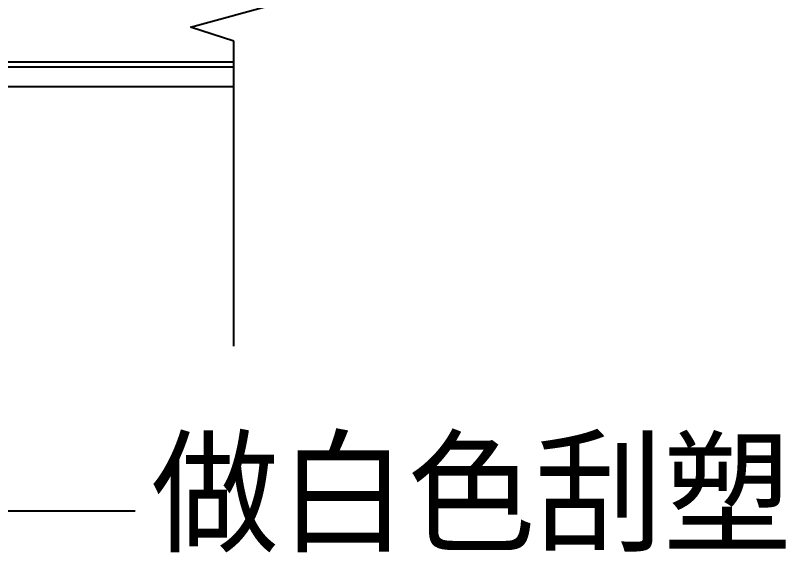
# Model space of a CAD drawing. Header units: metres. Extents: x -297 to 2210, y -16 to 3309.
# Drawn here: x 1428 to 2210, y 1106 to 1651 of the extents above; entities that cross this region are included whole.
import ezdxf

# ---------------------------------------------------------------- set-up
doc = ezdxf.new("R2010")
doc.units = ezdxf.units.M
for name, color, linetype in [('LM', 141, 'Continuous'), ('OTHER', 7, 'Continuous'), ('PUB_TEXT', 7, 'Continuous'), ('PUB_WALL', 7, 'Continuous'), ('S_WALL', 7, 'Continuous')]:
    doc.layers.add(name, color=color, linetype=linetype)

msp = doc.modelspace()

# ---------------------------------------------------------------- linework, layer by layer
at = {"layer": 'LM'}
for p, q in [((1270, 1578.3), (1650, 1578.3)), ((1400, 1148.3), (1550, 1148.3))]:
    msp.add_line(p, q, dxfattribs=at)
at = {"layer": 'OTHER'}
for p, q in [((1606, 1638.52), (1694, 1662.52)), ((1650, 1624.52), (1606, 1638.52)), ((1650, 1315.16), (1650, 1624.52))]:
    msp.add_line(p, q, dxfattribs=at)
at = {"layer": 'PUB_WALL'}
msp.add_lwpolyline([(1055, 2548.3), (1055, 1493.3), (955, 1493.3), (955, 1393.3), (855, 1393.3), (855, 1203.3), (1245, 1203.3), (1245, 1603.3), (1650, 1603.3)], dxfattribs=at)
at = {"layer": 'S_WALL'}
msp.add_line((1250, 1598.3), (1650, 1598.3), dxfattribs=at)

# ---------------------------------------------------------------- texts
at = {"layer": 'PUB_TEXT'}
msp.add_text('做白色刮塑', height=100, dxfattribs=at).set_placement((1566.09, 1116.86))

doc.saveas('drawing.dxf')
